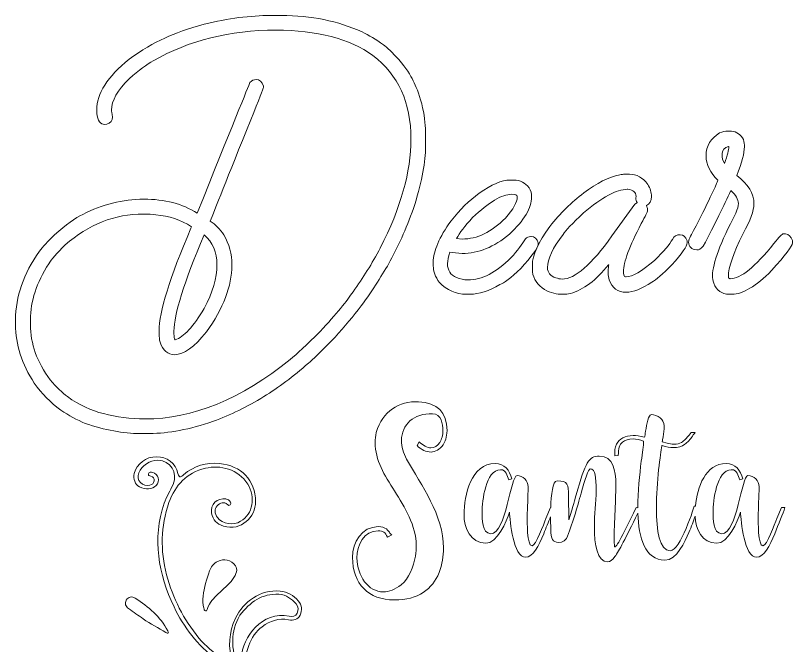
# Model space of a CAD drawing. Header units: inches. Extents: x 1.9 to 12.3, y -16.4 to -1.
# Drawn here: x 2.03 to 12.29, y -9.34 to -1.02 of the extents above; entities that cross this region are included whole.
import ezdxf

# ---------------------------------------------------------------- set-up
doc = ezdxf.new("R2010")
doc.units = ezdxf.units.IN
doc.header["$MEASUREMENT"] = 0
doc.layers.add('Layer 1', color=7, linetype='Continuous')

# ---------------------------------------------------------------- blocks, each defined once
blk = doc.blocks.new('block 2')
at = {"layer": 'Layer 1', "lineweight": 0}
for points, knots in [([(2.63, -6.226), (2.735, -6.298), (2.843, -6.356), (2.954, -6.402), (3.213, -6.491), (3.454, -6.536), (3.677, -6.536), (3.677, -6.536), (3.805, -6.536), (3.805, -6.536), (4.051, -6.536), (4.331, -6.482), (4.645, -6.375), (4.871, -6.292), (5.093, -6.183), (5.312, -6.049), (5.504, -5.929), (5.701, -5.782), (5.9, -5.607), (5.951, -5.567), (6.068, -5.453), (6.251, -5.264), (6.38, -5.121), (6.495, -4.983), (6.596, -4.851), (6.755, -4.631), (6.883, -4.433), (6.98, -4.257), (7.102, -4.035), (7.21, -3.787), (7.304, -3.511), (7.399, -3.193), (7.446, -2.94), (7.446, -2.752), (7.446, -2.752), (7.446, -2.545), (7.446, -2.545), (7.446, -2.445), (7.429, -2.323), (7.395, -2.18), (7.358, -2.045), (7.32, -1.944), (7.281, -1.878), (7.25, -1.804), (7.188, -1.71), (7.095, -1.598), (7.009, -1.504), (6.94, -1.439), (6.889, -1.401), (6.791, -1.331), (6.698, -1.275), (6.608, -1.232), (6.292, -1.088), (5.937, -1.015), (5.543, -1.015), (5.543, -1.015), (5.401, -1.015), (5.401, -1.015), (5.134, -1.015), (4.842, -1.053), (4.525, -1.129), (4.313, -1.188), (4.14, -1.249), (4.005, -1.313), (3.855, -1.379), (3.698, -1.472), (3.534, -1.591), (3.248, -1.824), (3.105, -2.048), (3.105, -2.262), (3.105, -2.272), (3.106, -2.287), (3.107, -2.308), (3.118, -2.406), (3.153, -2.454), (3.212, -2.454), (3.212, -2.454), (3.239, -2.452), (3.239, -2.452), (3.289, -2.434), (3.313, -2.403), (3.313, -2.357), (3.305, -2.305), (3.301, -2.275), (3.301, -2.266), (3.301, -2.143), (3.379, -2.003), (3.536, -1.847), (3.662, -1.737), (3.767, -1.659), (3.852, -1.612), (4.324, -1.344), (4.864, -1.209), (5.471, -1.209), (6.017, -1.209), (6.444, -1.321), (6.751, -1.544), (7.086, -1.796), (7.254, -2.164), (7.254, -2.648), (7.254, -3.078), (7.119, -3.557), (6.848, -4.087), (6.74, -4.291), (6.621, -4.483), (6.489, -4.663), (6.413, -4.782), (6.268, -4.956), (6.055, -5.188), (5.876, -5.368), (5.744, -5.491), (5.659, -5.557), (5.013, -6.082), (4.373, -6.344), (3.739, -6.344), (3.55, -6.344), (3.368, -6.32), (3.194, -6.272), (3.035, -6.236), (2.877, -6.161), (2.719, -6.049), (2.651, -6), (2.575, -5.926), (2.49, -5.826), (2.316, -5.592), (2.23, -5.349), (2.23, -5.097), (2.23, -5.097), (2.23, -5.033), (2.23, -5.033), (2.23, -4.789), (2.311, -4.543), (2.473, -4.294), (2.506, -4.237), (2.578, -4.155), (2.688, -4.046), (2.998, -3.774), (3.342, -3.637), (3.722, -3.637), (3.787, -3.637), (3.842, -3.641), (3.887, -3.648), (4.058, -3.663), (4.214, -3.715), (4.356, -3.805), (4.356, -3.811), (4.353, -3.818), (4.348, -3.825), (4.068, -4.48), (3.929, -4.932), (3.929, -5.179), (3.929, -5.179), (3.929, -5.223), (3.929, -5.223), (3.929, -5.257), (3.933, -5.292), (3.941, -5.328), (3.977, -5.44), (4.041, -5.495), (4.135, -5.495), (4.255, -5.495), (4.394, -5.395), (4.554, -5.194), (4.777, -4.883), (4.889, -4.589), (4.889, -4.312), (4.889, -4.165), (4.853, -4.032), (4.783, -3.914), (4.732, -3.838), (4.672, -3.777), (4.604, -3.73), (4.652, -3.605), (4.83, -3.159), (5.138, -2.392), (5.25, -2.121), (5.306, -1.979), (5.306, -1.965), (5.306, -1.965), (5.306, -1.949), (5.306, -1.949), (5.289, -1.889), (5.257, -1.86), (5.209, -1.86), (5.181, -1.86), (5.154, -1.874), (5.128, -1.901), (5.112, -1.936), (4.88, -2.51), (4.432, -3.625), (4.237, -3.502), (4.002, -3.441), (3.728, -3.441), (3.446, -3.441), (3.177, -3.509), (2.921, -3.643), (2.825, -3.688), (2.7, -3.776), (2.547, -3.91), (2.459, -3.998), (2.393, -4.071), (2.349, -4.129), (2.139, -4.429), (2.033, -4.73), (2.033, -5.033), (2.033, -5.033), (2.033, -5.097), (2.033, -5.097), (2.033, -5.36), (2.116, -5.618), (2.281, -5.871), (2.377, -6.009), (2.494, -6.127), (2.63, -6.226)], [0, 0, 0, 0, 1, 1, 1, 2, 2, 2, 3, 3, 3, 4, 4, 4, 5, 5, 5, 6, 6, 6, 7, 7, 7, 8, 8, 8, 9, 9, 9, 10, 10, 10, 11, 11, 11, 12, 12, 12, 13, 13, 13, 14, 14, 14, 15, 15, 15, 16, 16, 16, 17, 17, 17, 18, 18, 18, 19, 19, 19, 20, 20, 20, 21, 21, 21, 22, 22, 22, 23, 23, 23, 24, 24, 24, 25, 25, 25, 26, 26, 26, 27, 27, 27, 28, 28, 28, 29, 29, 29, 30, 30, 30, 31, 31, 31, 32, 32, 32, 33, 33, 33, 34, 34, 34, 35, 35, 35, 36, 36, 36, 37, 37, 37, 38, 38, 38, 39, 39, 39, 40, 40, 40, 41, 41, 41, 42, 42, 42, 43, 43, 43, 44, 44, 44, 45, 45, 45, 46, 46, 46, 47, 47, 47, 48, 48, 48, 49, 49, 49, 50, 50, 50, 51, 51, 51, 52, 52, 52, 53, 53, 53, 54, 54, 54, 55, 55, 55, 56, 56, 56, 57, 57, 57, 58, 58, 58, 59, 59, 59, 60, 60, 60, 61, 61, 61, 62, 62, 62, 63, 63, 63, 64, 64, 64, 65, 65, 65, 66, 66, 66, 67, 67, 67, 68, 68, 68, 69, 69, 69, 70, 70, 70, 71, 71, 71, 71]), ([(4.523, -3.912), (4.636, -4.01), (4.692, -4.141), (4.692, -4.306), (4.692, -4.48), (4.636, -4.673), (4.523, -4.886), (4.383, -5.123), (4.255, -5.261), (4.139, -5.299), (4.13, -5.281), (4.125, -5.255), (4.125, -5.221), (4.125, -5.221), (4.125, -5.184), (4.125, -5.184), (4.125, -4.963), (4.258, -4.539), (4.523, -3.912)], [0, 0, 0, 0, 1, 1, 1, 2, 2, 2, 3, 3, 3, 4, 4, 4, 5, 5, 5, 6, 6, 6, 6])]:
    blk.add_open_spline(points, degree=3, knots=knots, dxfattribs=at)
blk = doc.blocks.new('block 3')
at = {"layer": 'Layer 1', "lineweight": 0}
for points, knots in [([(7.982, -4.696), (7.982, -4.696), (8.031, -4.696), (8.031, -4.696), (8.153, -4.696), (8.285, -4.654), (8.428, -4.57), (8.48, -4.551), (8.572, -4.48), (8.702, -4.358), (8.85, -4.193), (8.926, -4.087), (8.932, -4.04), (8.932, -4.04), (8.932, -4.017), (8.932, -4.017), (8.918, -3.962), (8.888, -3.935), (8.841, -3.935), (8.841, -3.935), (8.837, -3.935), (8.837, -3.935), (8.804, -3.935), (8.78, -3.944), (8.766, -3.963), (8.724, -4.036), (8.66, -4.12), (8.574, -4.215), (8.379, -4.411), (8.189, -4.508), (8.005, -4.508), (7.952, -4.508), (7.902, -4.497), (7.854, -4.475), (7.775, -4.441), (7.736, -4.38), (7.736, -4.292), (7.738, -4.253), (7.748, -4.204), (7.767, -4.143), (7.767, -4.143), (7.767, -4.139), (7.767, -4.139), (7.811, -4.147), (7.866, -4.153), (7.93, -4.158), (8.142, -4.158), (8.35, -4.073), (8.554, -3.904), (8.749, -3.722), (8.847, -3.557), (8.847, -3.41), (8.847, -3.41), (8.847, -3.408), (8.847, -3.408), (8.847, -3.367), (8.836, -3.328), (8.814, -3.29), (8.762, -3.223), (8.695, -3.189), (8.614, -3.189), (8.614, -3.189), (8.56, -3.189), (8.56, -3.189), (8.454, -3.189), (8.318, -3.247), (8.153, -3.363), (8.021, -3.458), (7.898, -3.579), (7.784, -3.726), (7.627, -3.944), (7.548, -4.126), (7.548, -4.273), (7.548, -4.273), (7.548, -4.321), (7.548, -4.321), (7.548, -4.394), (7.575, -4.467), (7.629, -4.542), (7.729, -4.645), (7.847, -4.696), (7.982, -4.696)], [0, 0, 0, 0, 1, 1, 1, 2, 2, 2, 3, 3, 3, 4, 4, 4, 5, 5, 5, 6, 6, 6, 7, 7, 7, 8, 8, 8, 9, 9, 9, 10, 10, 10, 11, 11, 11, 12, 12, 12, 13, 13, 13, 14, 14, 14, 15, 15, 15, 16, 16, 16, 17, 17, 17, 18, 18, 18, 19, 19, 19, 20, 20, 20, 21, 21, 21, 22, 22, 22, 23, 23, 23, 24, 24, 24, 25, 25, 25, 26, 26, 26, 27, 27, 27, 27]), ([(8.067, -3.685), (8.281, -3.48), (8.454, -3.377), (8.585, -3.377), (8.633, -3.377), (8.657, -3.386), (8.657, -3.404), (8.657, -3.404), (8.657, -3.412), (8.657, -3.412), (8.657, -3.481), (8.605, -3.574), (8.502, -3.691), (8.318, -3.875), (8.127, -3.968), (7.93, -3.968), (7.93, -3.968), (7.854, -3.961), (7.854, -3.961), (7.897, -3.887), (7.967, -3.795), (8.067, -3.685)], [0, 0, 0, 0, 1, 1, 1, 2, 2, 2, 3, 3, 3, 4, 4, 4, 5, 5, 5, 6, 6, 6, 7, 7, 7, 7])]:
    blk.add_open_spline(points, degree=3, knots=knots, dxfattribs=at)
blk = doc.blocks.new('block 4')
at = {"layer": 'Layer 1', "lineweight": 0}
for points, knots in [([(8.856, -4.368), (8.856, -4.462), (8.899, -4.544), (8.986, -4.614), (9.071, -4.669), (9.151, -4.696), (9.226, -4.696), (9.226, -4.696), (9.275, -4.696), (9.275, -4.696), (9.296, -4.696), (9.323, -4.693), (9.358, -4.686), (9.531, -4.638), (9.7, -4.512), (9.863, -4.308), (9.863, -4.308), (9.866, -4.308), (9.866, -4.308), (9.866, -4.308), (9.866, -4.31), (9.866, -4.31), (9.86, -4.331), (9.857, -4.358), (9.857, -4.391), (9.857, -4.391), (9.857, -4.414), (9.857, -4.414), (9.857, -4.447), (9.862, -4.478), (9.872, -4.506), (9.91, -4.615), (9.984, -4.67), (10.093, -4.67), (10.188, -4.67), (10.301, -4.625), (10.433, -4.537), (10.488, -4.507), (10.576, -4.431), (10.697, -4.31), (10.832, -4.158), (10.9, -4.06), (10.9, -4.017), (10.9, -4.017), (10.9, -3.992), (10.9, -3.992), (10.881, -3.937), (10.85, -3.91), (10.807, -3.91), (10.761, -3.91), (10.728, -3.93), (10.706, -3.972), (10.671, -4.036), (10.593, -4.129), (10.47, -4.25), (10.302, -4.395), (10.177, -4.467), (10.093, -4.467), (10.093, -4.467), (10.086, -4.467), (10.086, -4.467), (10.069, -4.467), (10.06, -4.451), (10.06, -4.42), (10.06, -4.42), (10.06, -4.397), (10.06, -4.397), (10.06, -4.275), (10.137, -4.063), (10.293, -3.763), (10.349, -3.666), (10.377, -3.609), (10.377, -3.594), (10.377, -3.594), (10.377, -3.571), (10.377, -3.571), (10.377, -3.562), (10.372, -3.546), (10.361, -3.526), (10.361, -3.526), (10.361, -3.524), (10.361, -3.524), (10.406, -3.504), (10.429, -3.465), (10.429, -3.404), (10.429, -3.352), (10.413, -3.299), (10.38, -3.245), (10.312, -3.156), (10.232, -3.111), (10.14, -3.111), (10.14, -3.111), (10.076, -3.111), (10.076, -3.111), (10.057, -3.111), (10.035, -3.114), (10.01, -3.119), (9.867, -3.148), (9.709, -3.228), (9.535, -3.359), (9.373, -3.481), (9.223, -3.628), (9.087, -3.8), (8.933, -4.014), (8.856, -4.184), (8.856, -4.31), (8.856, -4.31), (8.856, -4.368), (8.856, -4.368)], [0, 0, 0, 0, 1, 1, 1, 2, 2, 2, 3, 3, 3, 4, 4, 4, 5, 5, 5, 6, 6, 6, 7, 7, 7, 8, 8, 8, 9, 9, 9, 10, 10, 10, 11, 11, 11, 12, 12, 12, 13, 13, 13, 14, 14, 14, 15, 15, 15, 16, 16, 16, 17, 17, 17, 18, 18, 18, 19, 19, 19, 20, 20, 20, 21, 21, 21, 22, 22, 22, 23, 23, 23, 24, 24, 24, 25, 25, 25, 26, 26, 26, 27, 27, 27, 28, 28, 28, 29, 29, 29, 30, 30, 30, 31, 31, 31, 32, 32, 32, 33, 33, 33, 34, 34, 34, 35, 35, 35, 36, 36, 36, 36]), ([(9.263, -3.906), (9.293, -3.858), (9.382, -3.763), (9.531, -3.623), (9.777, -3.415), (9.97, -3.311), (10.109, -3.311), (10.109, -3.311), (10.117, -3.311), (10.117, -3.311), (10.189, -3.318), (10.225, -3.349), (10.225, -3.404), (10.225, -3.404), (10.223, -3.423), (10.223, -3.423), (10.223, -3.447), (10.229, -3.469), (10.241, -3.487), (10.241, -3.487), (10.241, -3.489), (10.241, -3.489), (10.238, -3.489), (10.228, -3.494), (10.21, -3.505), (10.21, -3.505), (9.907, -3.926), (9.907, -3.926), (9.637, -4.306), (9.418, -4.496), (9.248, -4.496), (9.221, -4.495), (9.193, -4.489), (9.166, -4.48), (9.093, -4.456), (9.056, -4.411), (9.056, -4.345), (9.056, -4.233), (9.125, -4.086), (9.263, -3.906)], [0, 0, 0, 0, 1, 1, 1, 2, 2, 2, 3, 3, 3, 4, 4, 4, 5, 5, 5, 6, 6, 6, 7, 7, 7, 8, 8, 8, 9, 9, 9, 10, 10, 10, 11, 11, 11, 12, 12, 12, 13, 13, 13, 13])]:
    blk.add_open_spline(points, degree=3, knots=knots, dxfattribs=at)
blk = doc.blocks.new('block 5')
at = {"layer": 'Layer 1', "lineweight": 0}
for points, knots in [([(12.197, -3.899), (12.197, -3.899), (12.17, -3.899), (12.17, -3.899), (12.156, -3.898), (12.115, -3.941), (12.044, -4.027), (11.799, -4.337), (11.607, -4.492), (11.468, -4.492), (11.466, -4.489), (11.462, -4.488), (11.458, -4.488), (11.448, -4.488), (11.444, -4.478), (11.444, -4.457), (11.444, -4.348), (11.508, -4.16), (11.638, -3.893), (11.734, -3.724), (11.782, -3.594), (11.782, -3.503), (11.782, -3.367), (11.706, -3.242), (11.555, -3.127), (11.622, -2.957), (11.656, -2.831), (11.656, -2.75), (11.656, -2.75), (11.656, -2.729), (11.656, -2.729), (11.656, -2.693), (11.648, -2.661), (11.631, -2.632), (11.589, -2.571), (11.531, -2.541), (11.458, -2.541), (11.458, -2.541), (11.433, -2.541), (11.433, -2.541), (11.402, -2.541), (11.366, -2.549), (11.328, -2.566), (11.21, -2.636), (11.15, -2.737), (11.15, -2.869), (11.15, -2.984), (11.202, -3.091), (11.305, -3.191), (11.305, -3.194), (11.3, -3.209), (11.289, -3.235), (11.174, -3.485), (11.073, -3.692), (10.985, -3.854), (10.941, -3.933), (10.919, -3.982), (10.919, -4.003), (10.919, -4.003), (10.919, -4.011), (10.919, -4.011), (10.919, -4.069), (10.956, -4.102), (11.029, -4.112), (11.055, -4.112), (11.082, -4.096), (11.111, -4.063), (11.267, -3.768), (11.388, -3.523), (11.475, -3.328), (11.542, -3.388), (11.576, -3.445), (11.576, -3.497), (11.576, -3.53), (11.565, -3.573), (11.543, -3.625), (11.338, -4.013), (11.235, -4.288), (11.235, -4.449), (11.235, -4.484), (11.24, -4.518), (11.25, -4.55), (11.289, -4.648), (11.357, -4.696), (11.452, -4.696), (11.452, -4.696), (11.493, -4.696), (11.493, -4.696), (11.634, -4.696), (11.808, -4.592), (12.015, -4.383), (12.198, -4.179), (12.29, -4.058), (12.29, -4.019), (12.29, -4.019), (12.29, -3.988), (12.29, -3.988), (12.271, -3.932), (12.24, -3.902), (12.197, -3.899)], [0, 0, 0, 0, 1, 1, 1, 2, 2, 2, 3, 3, 3, 4, 4, 4, 5, 5, 5, 6, 6, 6, 7, 7, 7, 8, 8, 8, 9, 9, 9, 10, 10, 10, 11, 11, 11, 12, 12, 12, 13, 13, 13, 14, 14, 14, 15, 15, 15, 16, 16, 16, 17, 17, 17, 18, 18, 18, 19, 19, 19, 20, 20, 20, 21, 21, 21, 22, 22, 22, 23, 23, 23, 24, 24, 24, 25, 25, 25, 26, 26, 26, 27, 27, 27, 28, 28, 28, 29, 29, 29, 30, 30, 30, 31, 31, 31, 32, 32, 32, 33, 33, 33, 33]), ([(11.394, -2.97), (11.394, -2.97), (11.392, -2.97), (11.392, -2.97), (11.37, -2.936), (11.359, -2.894), (11.36, -2.844), (11.361, -2.793), (11.389, -2.761), (11.446, -2.745), (11.448, -2.745), (11.45, -2.747), (11.45, -2.75), (11.45, -2.787), (11.431, -2.86), (11.394, -2.97)], [0, 0, 0, 0, 1, 1, 1, 2, 2, 2, 3, 3, 3, 4, 4, 4, 5, 5, 5, 5])]:
    blk.add_open_spline(points, degree=3, knots=knots, dxfattribs=at)
blk = doc.blocks.new('block 8')
at = {"layer": 'Layer 1', "lineweight": 0}
for points, knots in [([(4.308, -9.523), (4.57, -9.549), (4.824, -9.611), (5.047, -9.766), (5.055, -9.771), (5.064, -9.776), (5.073, -9.78), (5.095, -9.79), (5.12, -9.796), (5.137, -9.776), (5.154, -9.756), (5.132, -9.739), (5.121, -9.723), (5.103, -9.698), (5.092, -9.669), (5.085, -9.639), (5.038, -9.457), (5.134, -9.2), (5.288, -9.088), (5.394, -9.011), (5.506, -8.971), (5.639, -8.997), (5.699, -9.008), (5.762, -8.996), (5.79, -8.935), (5.82, -8.871), (5.815, -8.805), (5.766, -8.748), (5.702, -8.675), (5.626, -8.625), (5.525, -8.617), (5.263, -8.598), (5.045, -8.752), (4.937, -8.977), (4.849, -9.161), (4.834, -9.36), (4.903, -9.558), (4.907, -9.57), (4.917, -9.585), (4.905, -9.592), (4.898, -9.596), (4.88, -9.589), (4.87, -9.583), (4.834, -9.559), (4.799, -9.534), (4.763, -9.509), (4.65, -9.431), (4.544, -9.344), (4.455, -9.238), (4.25, -8.991), (4.11, -8.713), (4.028, -8.401), (3.944, -8.079), (3.947, -7.764), (4.059, -7.449), (4.143, -7.217), (4.291, -7.055), (4.54, -6.995), (4.734, -6.949), (4.974, -7.004), (5.099, -7.205), (5.206, -7.376), (5.167, -7.598), (5.005, -7.696), (4.909, -7.754), (4.765, -7.731), (4.699, -7.646), (4.661, -7.597), (4.656, -7.529), (4.694, -7.492), (4.735, -7.452), (4.782, -7.429), (4.835, -7.476), (4.845, -7.486), (4.856, -7.49), (4.867, -7.477), (4.877, -7.466), (4.877, -7.453), (4.871, -7.442), (4.858, -7.417), (4.835, -7.406), (4.809, -7.401), (4.697, -7.38), (4.601, -7.476), (4.622, -7.589), (4.639, -7.677), (4.691, -7.733), (4.778, -7.759), (5.014, -7.83), (5.203, -7.638), (5.202, -7.436), (5.201, -7.153), (5.012, -6.96), (4.727, -6.933), (4.552, -6.917), (4.389, -6.962), (4.252, -7.081), (4.223, -7.105), (4.194, -7.137), (4.178, -7.064), (4.146, -6.927), (4.033, -6.843), (3.895, -6.843), (3.756, -6.843), (3.636, -6.933), (3.599, -7.064), (3.581, -7.13), (3.613, -7.212), (3.67, -7.242), (3.747, -7.284), (3.841, -7.275), (3.89, -7.222), (3.944, -7.163), (3.92, -7.073), (3.844, -7.05), (3.82, -7.043), (3.797, -7.041), (3.788, -7.069), (3.779, -7.096), (3.805, -7.094), (3.821, -7.099), (3.851, -7.109), (3.869, -7.127), (3.863, -7.161), (3.858, -7.193), (3.837, -7.212), (3.808, -7.217), (3.761, -7.225), (3.713, -7.223), (3.681, -7.184), (3.651, -7.147), (3.641, -7.104), (3.66, -7.055), (3.697, -6.961), (3.806, -6.888), (3.913, -6.89), (4.08, -6.893), (4.179, -7.053), (4.113, -7.208), (4.077, -7.291), (4.027, -7.368), (3.997, -7.456), (3.835, -7.932), (3.92, -8.387), (4.126, -8.826), (4.254, -9.098), (4.437, -9.333), (4.679, -9.516), (4.687, -9.522), (4.7, -9.526), (4.695, -9.538), (4.69, -9.549), (4.678, -9.546), (4.668, -9.543), (4.579, -9.521), (4.49, -9.5), (4.4, -9.487), (4.107, -9.445), (3.841, -9.5), (3.642, -9.729), (3.439, -9.963), (3.514, -10.267), (3.752, -10.424), (3.89, -10.515), (4.051, -10.509), (4.2, -10.444), (4.293, -10.404), (4.355, -10.324), (4.358, -10.218), (4.362, -10.081), (4.263, -9.909), (4.113, -9.867), (4.025, -9.842), (3.935, -9.87), (3.903, -9.942), (3.867, -10.023), (3.906, -10.135), (3.984, -10.174), (4.01, -10.187), (4.038, -10.19), (4.065, -10.179), (4.087, -10.171), (4.098, -10.151), (4.094, -10.13), (4.087, -10.103), (4.066, -10.118), (4.051, -10.125), (4.019, -10.141), (3.997, -10.125), (3.979, -10.102), (3.944, -10.058), (3.933, -10.008), (3.961, -9.96), (3.988, -9.912), (4.037, -9.903), (4.088, -9.917), (4.199, -9.948), (4.259, -10.026), (4.297, -10.131), (4.343, -10.261), (4.245, -10.371), (4.155, -10.408), (3.97, -10.482), (3.766, -10.418), (3.659, -10.264), (3.528, -10.077), (3.588, -9.866), (3.711, -9.739), (3.872, -9.572), (4.078, -9.5), (4.308, -9.523)], [0, 0, 0, 0, 1, 1, 1, 2, 2, 2, 3, 3, 3, 4, 4, 4, 5, 5, 5, 6, 6, 6, 7, 7, 7, 8, 8, 8, 9, 9, 9, 10, 10, 10, 11, 11, 11, 12, 12, 12, 13, 13, 13, 14, 14, 14, 15, 15, 15, 16, 16, 16, 17, 17, 17, 18, 18, 18, 19, 19, 19, 20, 20, 20, 21, 21, 21, 22, 22, 22, 23, 23, 23, 24, 24, 24, 25, 25, 25, 26, 26, 26, 27, 27, 27, 28, 28, 28, 29, 29, 29, 30, 30, 30, 31, 31, 31, 32, 32, 32, 33, 33, 33, 34, 34, 34, 35, 35, 35, 36, 36, 36, 37, 37, 37, 38, 38, 38, 39, 39, 39, 40, 40, 40, 41, 41, 41, 42, 42, 42, 43, 43, 43, 44, 44, 44, 45, 45, 45, 46, 46, 46, 47, 47, 47, 48, 48, 48, 49, 49, 49, 50, 50, 50, 51, 51, 51, 52, 52, 52, 53, 53, 53, 54, 54, 54, 55, 55, 55, 56, 56, 56, 57, 57, 57, 58, 58, 58, 59, 59, 59, 60, 60, 60, 61, 61, 61, 62, 62, 62, 63, 63, 63, 64, 64, 64, 65, 65, 65, 66, 66, 66, 67, 67, 67, 68, 68, 68, 69, 69, 69, 70, 70, 70, 70]), ([(4.994, -8.937), (5.132, -8.763), (5.285, -8.645), (5.511, -8.66), (5.609, -8.666), (5.678, -8.719), (5.737, -8.787), (5.767, -8.821), (5.772, -8.868), (5.752, -8.909), (5.73, -8.951), (5.69, -8.958), (5.646, -8.948), (5.289, -8.874), (5.027, -9.226), (5.015, -9.501), (5.014, -9.534), (5.016, -9.567), (5.014, -9.6), (5.014, -9.615), (5.03, -9.638), (5.006, -9.644), (4.991, -9.648), (4.984, -9.626), (4.977, -9.613), (4.869, -9.38), (4.874, -9.152), (4.994, -8.937)], [0, 0, 0, 0, 1, 1, 1, 2, 2, 2, 3, 3, 3, 4, 4, 4, 5, 5, 5, 6, 6, 6, 7, 7, 7, 8, 8, 8, 9, 9, 9, 9])]:
    blk.add_open_spline(points, degree=3, knots=knots, dxfattribs=at)

msp = doc.modelspace()

# ---------------------------------------------------------------- linework, layer by layer
at = {"layer": 'Layer 1', "lineweight": 0}
for points, knots in [([(6.482, -8.173), (6.482, -7.975), (6.604, -7.766), (6.822, -7.766), (6.918, -7.766), (6.959, -7.82), (6.976, -7.853), (6.983, -7.859), (6.979, -7.859), (7.003, -7.875), (7.003, -7.875), (6.946, -7.905), (6.946, -7.905), (6.909, -7.838), (6.887, -7.82), (6.82, -7.82), (6.628, -7.82), (6.541, -8.012), (6.541, -8.18), (6.541, -8.419), (6.693, -8.628), (6.889, -8.628), (6.959, -8.628), (7.046, -8.594), (7.125, -8.535), (7.229, -8.448), (7.286, -8.302), (7.312, -8.154), (7.321, -8.103), (7.323, -8.062), (7.323, -8.019), (7.323, -7.751), (7.17, -7.509), (7.037, -7.295), (6.905, -7.088), (6.78, -6.884), (6.78, -6.659), (6.78, -6.614), (6.785, -6.568), (6.796, -6.522), (6.878, -6.241), (7.098, -6.106), (7.353, -6.117), (7.602, -6.128), (7.728, -6.256), (7.732, -6.498), (7.724, -6.587), (7.706, -6.644), (7.68, -6.685), (7.634, -6.746), (7.573, -6.781), (7.519, -6.781), (7.456, -6.781), (7.388, -6.749), (7.334, -6.696), (7.334, -6.696), (7.36, -6.644), (7.36, -6.644), (7.414, -6.694), (7.467, -6.727), (7.517, -6.727), (7.562, -6.727), (7.602, -6.703), (7.634, -6.655), (7.658, -6.614), (7.676, -6.555), (7.676, -6.5), (7.676, -6.409), (7.654, -6.276), (7.538, -6.276), (7.29, -6.265), (7.129, -6.42), (7.129, -6.629), (7.129, -6.707), (7.155, -6.792), (7.196, -6.877), (7.392, -7.219), (7.684, -7.613), (7.684, -8.049), (7.684, -8.156), (7.667, -8.262), (7.626, -8.374), (7.538, -8.591), (7.351, -8.735), (7.035, -8.735), (6.693, -8.735), (6.482, -8.522), (6.482, -8.173)], [0, 0, 0, 0, 1, 1, 1, 2, 2, 2, 3, 3, 3, 4, 4, 4, 5, 5, 5, 6, 6, 6, 7, 7, 7, 8, 8, 8, 9, 9, 9, 10, 10, 10, 11, 11, 11, 12, 12, 12, 13, 13, 13, 14, 14, 14, 15, 15, 15, 16, 16, 16, 17, 17, 17, 18, 18, 18, 19, 19, 19, 20, 20, 20, 21, 21, 21, 22, 22, 22, 23, 23, 23, 24, 24, 24, 25, 25, 25, 26, 26, 26, 27, 27, 27, 28, 28, 28, 29, 29, 29, 29]), ([(10.568, -6.696), (10.568, -6.696), (10.568, -6.694), (10.568, -6.694), (10.566, -6.696), (10.566, -6.701), (10.566, -6.705), (10.548, -6.788), (10.494, -7.178), (10.494, -7.522), (10.494, -7.818), (10.535, -8.084), (10.675, -8.084), (10.71, -8.084), (10.745, -8.049), (10.779, -7.999), (10.856, -7.888), (10.927, -7.69), (10.967, -7.576), (10.967, -7.576), (10.993, -7.496), (10.993, -7.496), (10.993, -7.496), (11.009, -7.496), (11.009, -7.496), (11.033, -7.247), (11.14, -6.932), (11.415, -6.932), (11.537, -6.932), (11.605, -7.023), (11.633, -7.134), (11.633, -7.134), (11.596, -7.147), (11.596, -7.147), (11.566, -7.093), (11.566, -7.014), (11.483, -7.014), (11.289, -7.014), (11.241, -7.433), (11.241, -7.574), (11.241, -7.657), (11.237, -7.859), (11.359, -7.859), (11.559, -7.859), (11.618, -7.091), (11.703, -7.091), (11.783, -7.091), (11.849, -7.16), (11.849, -7.241), (11.849, -7.374), (11.838, -7.509), (11.838, -7.642), (11.838, -7.687), (11.831, -8.021), (11.901, -8.021), (11.951, -8.021), (12.056, -7.729), (12.084, -7.659), (12.084, -7.659), (12.145, -7.513), (12.145, -7.513), (12.145, -7.513), (12.191, -7.515), (12.191, -7.515), (12.167, -7.592), (12.104, -7.735), (12.056, -7.859), (11.993, -8.021), (11.91, -8.171), (11.818, -8.171), (11.653, -8.171), (11.611, -7.694), (11.603, -7.574), (11.568, -7.7), (11.444, -7.986), (11.289, -7.986), (11.097, -7.986), (11.011, -7.796), (11.004, -7.627), (10.983, -7.69), (10.958, -7.766), (10.923, -7.844), (10.871, -7.958), (10.764, -8.21), (10.605, -8.21), (10.346, -8.21), (10.256, -7.911), (10.249, -7.589), (10.086, -7.927), (10, -8.083), (9.947, -8.162), (9.915, -8.204), (9.88, -8.232), (9.854, -8.232), (9.708, -8.232), (9.675, -8.003), (9.675, -7.766), (9.675, -7.607), (9.699, -7.45), (9.699, -7.284), (9.699, -7.121), (9.688, -7.003), (9.621, -7.003), (9.595, -7.003), (9.551, -7.141), (9.501, -7.324), (9.449, -7.502), (9.379, -7.751), (9.305, -7.925), (9.272, -7.975), (9.213, -7.979), (9.176, -7.973), (9.109, -7.955), (9.098, -7.905), (9.098, -7.744), (9.098, -7.731), (9.097, -7.69), (9.097, -7.635), (9.069, -7.705), (9.035, -7.785), (9.006, -7.859), (8.943, -8.021), (8.861, -8.171), (8.769, -8.171), (8.603, -8.171), (8.562, -7.694), (8.553, -7.574), (8.519, -7.7), (8.394, -7.986), (8.24, -7.986), (8.039, -7.986), (7.954, -7.779), (7.954, -7.605), (7.954, -7.352), (8.048, -6.932), (8.366, -6.932), (8.488, -6.932), (8.556, -7.023), (8.584, -7.134), (8.584, -7.134), (8.547, -7.147), (8.547, -7.147), (8.516, -7.093), (8.516, -7.014), (8.434, -7.014), (8.24, -7.014), (8.192, -7.433), (8.192, -7.574), (8.192, -7.657), (8.187, -7.859), (8.309, -7.859), (8.51, -7.859), (8.569, -7.091), (8.654, -7.091), (8.734, -7.091), (8.8, -7.16), (8.8, -7.241), (8.8, -7.374), (8.789, -7.509), (8.789, -7.642), (8.789, -7.687), (8.782, -8.021), (8.852, -8.021), (8.902, -8.021), (9.006, -7.729), (9.035, -7.659), (9.035, -7.659), (9.096, -7.513), (9.096, -7.513), (9.096, -7.513), (9.099, -7.513), (9.099, -7.513), (9.104, -7.35), (9.123, -7.162), (9.185, -7.162), (9.324, -7.162), (9.335, -7.208), (9.335, -7.356), (9.335, -7.356), (9.337, -7.677), (9.337, -7.677), (9.401, -7.474), (9.416, -7.409), (9.433, -7.348), (9.562, -6.912), (9.595, -6.836), (9.74, -6.836), (9.926, -6.836), (9.958, -7.025), (9.958, -7.206), (9.958, -7.474), (9.93, -7.735), (9.939, -8.021), (9.95, -8.079), (10.026, -7.925), (10.228, -7.515), (10.228, -7.515), (10.248, -7.516), (10.248, -7.516), (10.25, -7.304), (10.271, -7.079), (10.294, -6.903), (10.309, -6.788), (10.324, -6.696), (10.324, -6.642), (10.324, -6.642), (10.324, -6.638), (10.324, -6.638), (10.278, -6.62), (10.226, -6.607), (10.185, -6.607), (10.128, -6.607), (10.082, -6.622), (10.045, -6.651), (10.004, -6.683), (9.991, -6.733), (9.991, -6.827), (9.991, -6.827), (9.947, -6.829), (9.947, -6.829), (9.932, -6.705), (9.98, -6.631), (10.052, -6.594), (10.089, -6.574), (10.135, -6.563), (10.185, -6.563), (10.228, -6.563), (10.276, -6.568), (10.337, -6.585), (10.342, -6.57), (10.346, -6.542), (10.35, -6.505), (10.368, -6.411), (10.387, -6.287), (10.427, -6.287), (10.507, -6.287), (10.596, -6.348), (10.596, -6.435), (10.596, -6.485), (10.588, -6.535), (10.581, -6.581), (10.575, -6.609), (10.572, -6.627), (10.572, -6.644), (10.572, -6.644), (10.636, -6.664), (10.636, -6.664), (10.666, -6.672), (10.697, -6.677), (10.725, -6.677), (10.764, -6.677), (10.799, -6.67), (10.827, -6.655), (10.862, -6.631), (10.893, -6.594), (10.925, -6.557), (10.925, -6.557), (10.951, -6.522), (10.951, -6.522), (10.951, -6.522), (11.006, -6.524), (11.006, -6.524), (10.991, -6.54), (10.986, -6.546), (10.971, -6.572), (10.938, -6.614), (10.91, -6.651), (10.869, -6.679), (10.832, -6.705), (10.777, -6.722), (10.718, -6.722), (10.675, -6.722), (10.627, -6.712), (10.568, -6.696)], [0, 0, 0, 0, 1, 1, 1, 2, 2, 2, 3, 3, 3, 4, 4, 4, 5, 5, 5, 6, 6, 6, 7, 7, 7, 8, 8, 8, 9, 9, 9, 10, 10, 10, 11, 11, 11, 12, 12, 12, 13, 13, 13, 14, 14, 14, 15, 15, 15, 16, 16, 16, 17, 17, 17, 18, 18, 18, 19, 19, 19, 20, 20, 20, 21, 21, 21, 22, 22, 22, 23, 23, 23, 24, 24, 24, 25, 25, 25, 26, 26, 26, 27, 27, 27, 28, 28, 28, 29, 29, 29, 30, 30, 30, 31, 31, 31, 32, 32, 32, 33, 33, 33, 34, 34, 34, 35, 35, 35, 36, 36, 36, 37, 37, 37, 38, 38, 38, 39, 39, 39, 40, 40, 40, 41, 41, 41, 42, 42, 42, 43, 43, 43, 44, 44, 44, 45, 45, 45, 46, 46, 46, 47, 47, 47, 48, 48, 48, 49, 49, 49, 50, 50, 50, 51, 51, 51, 52, 52, 52, 53, 53, 53, 54, 54, 54, 55, 55, 55, 56, 56, 56, 57, 57, 57, 58, 58, 58, 59, 59, 59, 60, 60, 60, 61, 61, 61, 62, 62, 62, 63, 63, 63, 64, 64, 64, 65, 65, 65, 66, 66, 66, 67, 67, 67, 68, 68, 68, 69, 69, 69, 70, 70, 70, 71, 71, 71, 72, 72, 72, 73, 73, 73, 74, 74, 74, 75, 75, 75, 76, 76, 76, 77, 77, 77, 78, 78, 78, 79, 79, 79, 80, 80, 80, 81, 81, 81, 82, 82, 82, 83, 83, 83, 84, 84, 84, 85, 85, 85, 86, 86, 86, 87, 87, 87, 88, 88, 88, 89, 89, 89, 90, 90, 90, 91, 91, 91, 91]), ([(4.938, -8.283), (4.968, -8.323), (4.953, -8.395), (4.899, -8.465), (4.846, -8.539), (4.772, -8.59), (4.709, -8.653), (4.651, -8.711), (4.594, -8.768), (4.566, -8.848), (4.562, -8.861), (4.561, -8.883), (4.541, -8.88), (4.523, -8.877), (4.525, -8.856), (4.52, -8.842), (4.504, -8.791), (4.503, -8.738), (4.509, -8.684), (4.521, -8.569), (4.556, -8.46), (4.594, -8.352), (4.612, -8.298), (4.65, -8.253), (4.701, -8.226), (4.787, -8.181), (4.877, -8.204), (4.938, -8.283)], [0, 0, 0, 0, 1, 1, 1, 2, 2, 2, 3, 3, 3, 4, 4, 4, 5, 5, 5, 6, 6, 6, 7, 7, 7, 8, 8, 8, 9, 9, 9, 9]), ([(3.718, -8.986), (3.719, -8.985), (3.719, -8.984), (3.72, -8.983), (3.655, -8.939), (3.59, -8.895), (3.526, -8.849), (3.487, -8.82), (3.468, -8.781), (3.496, -8.737), (3.524, -8.691), (3.568, -8.683), (3.614, -8.713), (3.789, -8.824), (3.947, -8.953), (4.042, -9.144), (4.047, -9.152), (4.055, -9.167), (4.052, -9.17), (4.041, -9.182), (4.029, -9.172), (4.018, -9.166), (3.918, -9.106), (3.818, -9.046), (3.718, -8.986)], [0, 0, 0, 0, 1, 1, 1, 2, 2, 2, 3, 3, 3, 4, 4, 4, 5, 5, 5, 6, 6, 6, 7, 7, 7, 8, 8, 8, 8])]:
    msp.add_open_spline(points, degree=3, knots=knots, dxfattribs=at)

# ---------------------------------------------------------------- block references
at = {"layer": 'Layer 1'}
for name in ['block 2', 'block 5', 'block 4', 'block 3', 'block 8']:
    msp.add_blockref(name, (0, 0), dxfattribs=at)

doc.saveas('drawing.dxf')
